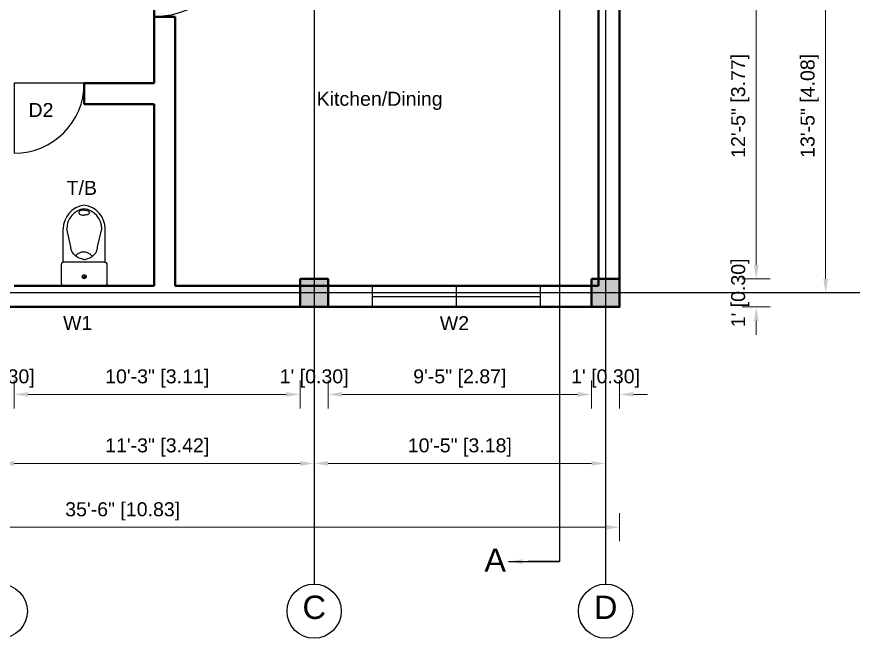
# Model space of a CAD drawing. Header units: feet. Extents: x 28652 to 66086, y -6769 to -640.
# Drawn here: x 48296.6 to 48655.4, y -1495.7 to -1228.9 of the extents above; entities that cross this region are included whole.
import ezdxf

# ---------------------------------------------------------------- set-up
doc = ezdxf.new("R2010")
doc.units = ezdxf.units.FT
doc.header["$LTSCALE"] = 50
doc.header["$MEASUREMENT"] = 0
doc.header["$PDMODE"] = 34
doc.linetypes.add('CENTER', pattern=[2, 1.25, -0.25, 0.25, -0.25])
for name, color, linetype in [('CL', 253, 'CENTER'), ('Door & Windows', 92, 'Continuous'), ('Hatch', 30, 'Continuous'), ('Section', 4, 'Continuous'), ('Text', 7, 'Continuous'), ('Utensils', 35, 'Continuous')]:
    doc.layers.add(name, color=color, linetype=linetype)
for name, color, linetype, lineweight in [('COLUMN', 145, 'Continuous', 40), ('DIMENSION', 142, 'Continuous', 13), ('wall', 6, 'Continuous', 40)]:
    doc.layers.add(name, color=color, linetype=linetype, lineweight=lineweight)
doc.styles.add('1@100', font='arial.ttf', dxfattribs={"height": 6})
doc.styles.add('1@1000', font='arial.ttf', dxfattribs={"height": 60})
doc.styles.add('dimension', font='arial.ttf')
doc.dimstyles.new('1@100', dxfattribs={"dimscale": 0.1, "dimtxt": 60, "dimasz": 60, "dimexe": 60, "dimexo": 0, "dimgap": 30, "dimtad": 1, "dimdec": 0, "dimzin": 0, "dimdsep": 46, "dimlunit": 4, "dimtxsty": 'dimension', "dimcen": 0, "dimclrd": 256, "dimclre": 256, "dimclrt": 256, "dimadec": 0, "dimazin": 0, "dimtfac": 1, "dimtdec": 0, "dimtix": 1, "dimtofl": 0, "dimtmove": 0, "dimatfit": 3, "dimfxl": 60, "dimfxlon": 1, "dimtfillclr": 256, "dimtolj": 1, "dimtzin": 0, "dimlwd": -1, "dimlwe": -1, "dimarcsym": 0})

# ---------------------------------------------------------------- blocks, each defined once
blk = doc.blocks.new('column')
at = {"layer": 'Hatch'}
h = blk.add_hatch(color=256, dxfattribs=at)
h.dxf.hatch_style = 1
h.paths.add_polyline_path([(5267.64, 489.18), (5279.64, 489.18), (5279.64, 501.18), (5267.64, 501.18)])
at = {"layer": 'COLUMN'}
blk.add_lwpolyline([(5267.64, 501.18), (5279.64, 501.18), (5279.64, 489.18), (5267.64, 489.18)], close=True, dxfattribs=at)
blk = doc.blocks.new('*D298')
at = {"layer": 'Defpoints', "color": 0, "transparency": 16777216}
for p in [(48555.19, -1192.94), (48555.19, -1341.47), (48613.82, -1341.47)]:
    blk.add_point(p, dxfattribs=at)
at = {"layer": 'DIMENSION', "transparency": 16777216}
for p, q in [((48607.82, -1192.94), (48619.82, -1192.94)), ((48613.82, -1198.94), (48613.82, -1335.47)), ((48607.82, -1341.47), (48619.82, -1341.47))]:
    blk.add_line(p, q, dxfattribs=at)
for points in [[(48612.82, -1198.94), (48614.82, -1198.94), (48613.82, -1192.94)], [(48612.82, -1335.47), (48614.82, -1335.47), (48613.82, -1341.47)]]:
    blk.add_solid(points, dxfattribs=at)
at = {"layer": 'DIMENSION', "transparency": 16777216, "insert": (48606.97, -1267.2), "char_height": 6, "attachment_point": 5, "rotation": 90, "style": 'dimension'}
blk.add_mtext('\\A1;12\'-5" [3.77]', dxfattribs=at)
blk = doc.blocks.new('*D299')
at = {"layer": 'Defpoints', "color": 0, "transparency": 16777216}
for p in [(48555.19, -1341.47), (48555.19, -1353.47), (48613.82, -1353.47)]:
    blk.add_point(p, dxfattribs=at)
at = {"layer": 'DIMENSION', "transparency": 16777216}
for p, q in [((48613.82, -1335.47), (48613.82, -1329.47)), ((48607.82, -1341.47), (48619.82, -1341.47)), ((48607.82, -1353.47), (48619.82, -1353.47)), ((48613.82, -1359.47), (48613.82, -1365.47))]:
    blk.add_line(p, q, dxfattribs=at)
for points in [[(48612.82, -1335.47), (48614.82, -1335.47), (48613.82, -1341.47)], [(48612.82, -1359.47), (48614.82, -1359.47), (48613.82, -1353.47)]]:
    blk.add_solid(points, dxfattribs=at)
at = {"layer": 'DIMENSION', "transparency": 16777216, "insert": (48606.97, -1347.47), "char_height": 6, "attachment_point": 5, "rotation": 90, "style": 'dimension'}
blk.add_mtext("\\A1;1' [0.30]", dxfattribs=at)
blk = doc.blocks.new('*D300')
at = {"layer": 'Defpoints', "color": 0, "transparency": 16777216}
for p in [(48555.19, -1186.94), (48643.58, -1186.94), (48555.19, -1347.47)]:
    blk.add_point(p, dxfattribs=at)
at = {"layer": 'DIMENSION', "transparency": 16777216}
for p, q in [((48637.58, -1186.94), (48649.58, -1186.94)), ((48643.58, -1341.47), (48643.58, -1192.94)), ((48637.58, -1347.47), (48649.58, -1347.47))]:
    blk.add_line(p, q, dxfattribs=at)
for points in [[(48642.58, -1192.94), (48644.58, -1192.94), (48643.58, -1186.94)], [(48642.58, -1341.47), (48644.58, -1341.47), (48643.58, -1347.47)]]:
    blk.add_solid(points, dxfattribs=at)
at = {"layer": 'DIMENSION', "transparency": 16777216, "insert": (48636.74, -1267.2), "char_height": 6, "attachment_point": 5, "rotation": 90, "style": 'dimension'}
blk.add_mtext('\\A1;13\'-5" [4.08]', dxfattribs=at)
blk = doc.blocks.new('*D60')
at = {"layer": 'Defpoints', "color": 0, "transparency": 16777216}
for p in [(48555.19, -1020.41), (48555.19, -1353.47), (48676.07, -1353.47)]:
    blk.add_point(p, dxfattribs=at)
at = {"layer": 'DIMENSION', "transparency": 16777216}
for p, q in [((48670.07, -1020.41), (48682.07, -1020.41)), ((48676.07, -1026.41), (48676.07, -1347.47)), ((48670.07, -1353.47), (48682.07, -1353.47))]:
    blk.add_line(p, q, dxfattribs=at)
for points in [[(48675.07, -1026.41), (48677.07, -1026.41), (48676.07, -1020.41)], [(48675.07, -1347.47), (48677.07, -1347.47), (48676.07, -1353.47)]]:
    blk.add_solid(points, dxfattribs=at)
at = {"layer": 'DIMENSION', "transparency": 16777216, "insert": (48669.22, -1186.94), "char_height": 6, "attachment_point": 5, "rotation": 90, "style": 'dimension'}
blk.add_mtext('\\A1;27\'-9" [8.46]', dxfattribs=at)
blk = doc.blocks.new('*D302')
at = {"layer": 'Defpoints', "color": 0, "transparency": 16777216}
for p in [(48543.19, -1353.47), (48555.19, -1353.47), (48543.19, -1391.04)]:
    blk.add_point(p, dxfattribs=at)
at = {"layer": 'DIMENSION', "transparency": 16777216}
for p, q in [((48543.19, -1385.04), (48543.19, -1397.04)), ((48555.19, -1385.04), (48555.19, -1397.04)), ((48537.19, -1391.04), (48531.19, -1391.04)), ((48561.19, -1391.04), (48567.19, -1391.04))]:
    blk.add_line(p, q, dxfattribs=at)
for points in [[(48537.19, -1390.04), (48537.19, -1392.04), (48543.19, -1391.04)], [(48561.19, -1390.04), (48561.19, -1392.04), (48555.19, -1391.04)]]:
    blk.add_solid(points, dxfattribs=at)
at = {"layer": 'DIMENSION', "transparency": 16777216, "insert": (48549.19, -1384.2), "char_height": 6, "attachment_point": 5, "style": 'dimension'}
blk.add_mtext("\\A1;1' [0.30]", dxfattribs=at)
blk = doc.blocks.new('*D303')
at = {"layer": 'Defpoints', "color": 0, "transparency": 16777216}
for p in [(48430.19, -1353.47), (48543.19, -1353.47), (48430.19, -1391.04)]:
    blk.add_point(p, dxfattribs=at)
at = {"layer": 'DIMENSION', "transparency": 16777216}
for p, q in [((48430.19, -1385.04), (48430.19, -1397.04)), ((48543.19, -1385.04), (48543.19, -1397.04)), ((48537.19, -1391.04), (48436.19, -1391.04))]:
    blk.add_line(p, q, dxfattribs=at)
for points in [[(48436.19, -1390.04), (48436.19, -1392.04), (48430.19, -1391.04)], [(48537.19, -1390.04), (48537.19, -1392.04), (48543.19, -1391.04)]]:
    blk.add_solid(points, dxfattribs=at)
at = {"layer": 'DIMENSION', "transparency": 16777216, "insert": (48486.69, -1384.2), "char_height": 6, "attachment_point": 5, "style": 'dimension'}
blk.add_mtext('\\A1;9\'-5" [2.87]', dxfattribs=at)
blk = doc.blocks.new('*D304')
at = {"layer": 'Defpoints', "color": 0, "transparency": 16777216}
for p in [(48418.19, -1353.47), (48430.19, -1353.47), (48418.19, -1391.04)]:
    blk.add_point(p, dxfattribs=at)
at = {"layer": 'DIMENSION', "transparency": 16777216}
for p, q in [((48418.19, -1385.04), (48418.19, -1397.04)), ((48430.19, -1385.04), (48430.19, -1397.04)), ((48412.19, -1391.04), (48406.19, -1391.04)), ((48436.19, -1391.04), (48442.19, -1391.04))]:
    blk.add_line(p, q, dxfattribs=at)
for points in [[(48412.19, -1390.04), (48412.19, -1392.04), (48418.19, -1391.04)], [(48436.19, -1390.04), (48436.19, -1392.04), (48430.19, -1391.04)]]:
    blk.add_solid(points, dxfattribs=at)
at = {"layer": 'DIMENSION', "transparency": 16777216, "insert": (48424.19, -1384.2), "char_height": 6, "attachment_point": 5, "style": 'dimension'}
blk.add_mtext("\\A1;1' [0.30]", dxfattribs=at)
blk = doc.blocks.new('*D305')
at = {"layer": 'Defpoints', "color": 0, "transparency": 16777216}
for p in [(48295.58, -1353.47), (48418.19, -1353.47), (48295.58, -1391.04)]:
    blk.add_point(p, dxfattribs=at)
at = {"layer": 'DIMENSION', "transparency": 16777216}
for p, q in [((48295.58, -1385.04), (48295.58, -1397.04)), ((48418.19, -1385.04), (48418.19, -1397.04)), ((48412.19, -1391.04), (48301.58, -1391.04))]:
    blk.add_line(p, q, dxfattribs=at)
for points in [[(48301.58, -1390.04), (48301.58, -1392.04), (48295.58, -1391.04)], [(48412.19, -1390.04), (48412.19, -1392.04), (48418.19, -1391.04)]]:
    blk.add_solid(points, dxfattribs=at)
at = {"layer": 'DIMENSION', "transparency": 16777216, "insert": (48356.88, -1384.2), "char_height": 6, "attachment_point": 5, "style": 'dimension'}
blk.add_mtext('\\A1;10\'-3" [3.11]', dxfattribs=at)
blk = doc.blocks.new('*D306')
at = {"layer": 'Defpoints', "color": 0, "transparency": 16777216}
for p in [(48283.58, -1353.47), (48295.58, -1353.47), (48283.58, -1391.04)]:
    blk.add_point(p, dxfattribs=at)
at = {"layer": 'DIMENSION', "transparency": 16777216}
for p, q in [((48283.58, -1385.04), (48283.58, -1397.04)), ((48295.58, -1385.04), (48295.58, -1397.04)), ((48277.58, -1391.04), (48271.58, -1391.04)), ((48301.58, -1391.04), (48307.58, -1391.04))]:
    blk.add_line(p, q, dxfattribs=at)
for points in [[(48277.58, -1390.04), (48277.58, -1392.04), (48283.58, -1391.04)], [(48301.58, -1390.04), (48301.58, -1392.04), (48295.58, -1391.04)]]:
    blk.add_solid(points, dxfattribs=at)
at = {"layer": 'DIMENSION', "transparency": 16777216, "insert": (48289.58, -1384.2), "char_height": 6, "attachment_point": 5, "style": 'dimension'}
blk.add_mtext("\\A1;1' [0.30]", dxfattribs=at)
blk = doc.blocks.new('*D310')
at = {"layer": 'Defpoints', "color": 0, "transparency": 16777216}
for p in [(48289.58, -1353.47), (48424.19, -1353.47), (48424.19, -1420.67)]:
    blk.add_point(p, dxfattribs=at)
at = {"layer": 'DIMENSION', "transparency": 16777216}
for p, q in [((48289.58, -1414.67), (48289.58, -1426.67)), ((48424.19, -1414.67), (48424.19, -1426.67)), ((48295.58, -1420.67), (48418.19, -1420.67))]:
    blk.add_line(p, q, dxfattribs=at)
for points in [[(48295.58, -1419.67), (48295.58, -1421.67), (48289.58, -1420.67)], [(48418.19, -1419.67), (48418.19, -1421.67), (48424.19, -1420.67)]]:
    blk.add_solid(points, dxfattribs=at)
at = {"layer": 'DIMENSION', "transparency": 16777216, "insert": (48356.88, -1413.82), "char_height": 6, "attachment_point": 5, "style": 'dimension'}
blk.add_mtext('\\A1;11\'-3" [3.42]', dxfattribs=at)
blk = doc.blocks.new('*D311')
at = {"layer": 'Defpoints', "color": 0, "transparency": 16777216}
for p in [(48424.19, -1353.47), (48549.19, -1353.47), (48549.19, -1420.67)]:
    blk.add_point(p, dxfattribs=at)
at = {"layer": 'DIMENSION', "transparency": 16777216}
for p, q in [((48424.19, -1414.67), (48424.19, -1426.67)), ((48549.19, -1414.67), (48549.19, -1426.67)), ((48430.19, -1420.67), (48543.19, -1420.67))]:
    blk.add_line(p, q, dxfattribs=at)
for points in [[(48430.19, -1419.67), (48430.19, -1421.67), (48424.19, -1420.67)], [(48543.19, -1419.67), (48543.19, -1421.67), (48549.19, -1420.67)]]:
    blk.add_solid(points, dxfattribs=at)
at = {"layer": 'DIMENSION', "transparency": 16777216, "insert": (48486.69, -1413.82), "char_height": 6, "attachment_point": 5, "style": 'dimension'}
blk.add_mtext('\\A1;10\'-5" [3.18]', dxfattribs=at)
blk = doc.blocks.new('*D61')
at = {"layer": 'Defpoints', "color": 0, "transparency": 16777216}
for p in [(48128.96, -1353.47), (48555.19, -1353.47), (48555.19, -1448.09)]:
    blk.add_point(p, dxfattribs=at)
at = {"layer": 'DIMENSION', "transparency": 16777216}
for p, q in [((48128.96, -1442.09), (48128.96, -1454.09)), ((48555.19, -1442.09), (48555.19, -1454.09)), ((48134.96, -1448.09), (48549.19, -1448.09))]:
    blk.add_line(p, q, dxfattribs=at)
for points in [[(48134.96, -1447.09), (48134.96, -1449.09), (48128.96, -1448.09)], [(48549.19, -1447.09), (48549.19, -1449.09), (48555.19, -1448.09)]]:
    blk.add_solid(points, dxfattribs=at)
at = {"layer": 'DIMENSION', "transparency": 16777216, "insert": (48342.08, -1441.25), "char_height": 6, "attachment_point": 5, "style": 'dimension'}
blk.add_mtext('\\A1;35\'-6" [10.83]', dxfattribs=at)
blk = doc.blocks.new('D2')
at = {"layer": 'Door & Windows'}
for p, q in [((10005.15, 378.11), (10005.15, 348.11)), ((10005.15, 348.11), (10035.15, 348.11))]:
    blk.add_line(p, q, dxfattribs=at)
blk.add_arc((10005.15, 348.11), 30, 0, 90, dxfattribs=at)
blk = doc.blocks.new('W2')
at = {"layer": 'Door & Windows'}
for p, q in [((10255.99, 444.52), (10246.99, 444.52)), ((10251.49, 444.52), (10251.49, 372.52)), ((10255.99, 408.52), (10246.99, 408.52)), ((10255.99, 372.52), (10246.99, 372.52))]:
    blk.add_line(p, q, dxfattribs=at)
blk = doc.blocks.new('A$C051A4A38')
for p, q in [((17.8, 493.5), (17.8, 205.3)), ((382.2, 493.5), (382.2, 205.3)), ((83.8, 360.6), (47.8, 205.3)), ((316.2, 360.6), (352.2, 205.3))]:
    blk.add_line(p, q)
blk.add_lwpolyline([(377, 699.7), (23, 699.7, 0.414214), (0, 676.7), (0, 516.5, 0.414214), (23, 493.5), (377, 493.5, 0.414214), (400, 516.5), (400, 676.7, 0.414214)], format="xyb", close=True)
for points in [[(200, 470.6, 0.046371), (168.6, 463.3, 0.088923), (124.7, 439.5, 0.104957), (93.9, 401.9, 0.120011), (83.8, 360.6, 0.120011)], [(200, 470.6, -0.046371), (231.4, 463.3, -0.088923), (275.3, 439.5, -0.104957), (306.1, 401.9, -0.120011), (316.2, 360.6, -0.120011)], [(201.4, 41.2, -0.049911), (182.8, 43.1, -0.063732), (168.9, 47.8, -0.103622), (158.2, 56.1, -0.177768), (155.4, 63.7, -0.177768), (158.2, 71.3, -0.103622), (168.9, 79.6, -0.063732), (182.8, 84.3, -0.049911), (201.4, 86.2, -0.049911)], [(201.4, 41.2, 0.049911), (220, 43.1, 0.063732), (233.9, 47.8, 0.103622), (244.6, 56.1, 0.177768), (247.4, 63.7, 0.177768), (244.6, 71.3, 0.103622), (233.9, 79.6, 0.063732), (220, 84.3, 0.049911), (201.4, 86.2, 0.049911)]]:
    blk.add_lwpolyline(points, format="xyb")
for radius in [17.2, 5.75]:
    blk.add_circle((200, 620), radius)
for centre, radius, start, end in [((203.5, 493.5), 87.7, 218.01019, 270.90409), ((206.2, 493.5), 87.7, 269.09591, 321.98981), ((224.6, 205.3), 206.8, 180, 263.16375), ((224.6, 205.3), 176.8, 180, 261.99664), ((175.4, 205.3), 176.8, 278.00336, 0), ((175.4, 205.3), 206.8, 276.83625, 0)]:
    blk.add_arc(centre, radius, start, end)

msp = doc.modelspace()

# ---------------------------------------------------------------- linework, layer by layer
at = {"layer": 'CL', "ltscale": 25}
for p, q in [((48424.19, -888.51), (48424.19, -1472.46)), ((48549.19, -888.51), (48549.19, -1472.46)), ((48712.6, -1347.47), (47971.64, -1347.47))]:
    msp.add_line(p, q, dxfattribs=at)
at = {"layer": 'Section'}
msp.add_lwpolyline([(48518.51, -907.04), (48529.45, -907.04), (48529.45, -1462.79), (48515.86, -1462.79)], dxfattribs=at)
at = {"layer": 'Text'}
for centre in [(48289.58, -1484.09), (48424.19, -1484.09), (48549.19, -1484.09)]:
    msp.add_circle(centre, 11.63, dxfattribs=at)
at = {"layer": 'wall'}
for p, q in [((48546.19, -1192.94), (48546.19, -1344.47)), ((48555.19, -1192.94), (48555.19, -1353.47)), ((48355.58, -1228.94), (48364.58, -1228.94)), ((48355.58, -1257.5), (48325.58, -1257.5)), ((48325.58, -1257.5), (48325.58, -1266.5)), ((48364.58, -1257.5), (48364.58, -1344.47)), ((48355.58, -1266.5), (48325.58, -1266.5)), ((48355.58, -1266.5), (48355.58, -1344.47)), ((48355.58, -1344.47), (48295.58, -1344.47)), ((48546.19, -1344.47), (48364.58, -1344.47)), ((48555.19, -1353.47), (48128.96, -1353.47))]:
    msp.add_line(p, q, dxfattribs=at)
for points in [[(48355.58, -1257.5), (48355.58, -1180.94), (48421.19, -1180.94)], [(48364.58, -1266.5), (48364.58, -1228.94)]]:
    msp.add_lwpolyline(points, dxfattribs=at)

# ---------------------------------------------------------------- block references
at = {"xscale": -1.2, "yscale": 1.2, "zscale": 1.2, "rotation": 180}
msp.add_blockref('D2', (36349.4, -775.21), dxfattribs=at)
for name, p, rotation in [('D2', (47947.47, 8747.64), 270), ('W2', (48893.67, -11600.46), 90)]:
    msp.add_blockref(name, p, dxfattribs=dict(rotation=rotation))
for p in [(43150.55, -1842.65), (43275.55, -1842.65)]:
    msp.add_blockref('column', p)
at = {"layer": 'Utensils', "xscale": 0.04945054945054945, "yscale": 0.04945054945054945, "zscale": 0.04945054945054945, "rotation": 180}
msp.add_blockref('A$C051A4A38', (48335.47, -1309.87), dxfattribs=at)

# ---------------------------------------------------------------- texts
at = {"layer": 'Text', "attachment_point": 1}
for s, width, gutter_width, insert, char_height, style in [('Kitchen/Dining', 85.4632, 30, (48425.26, -1261.16), 6, '1@100'), ('D2', 85.4632, 30, (48301.66, -1265.98), 6, '1@100'), ('T/B', 85.4632, 30, (48318.01, -1299.41), 6, '1@100'), ('W1', 73.9895, 300, (48316.5, -1357.35), 6, '1@1000'), ('W2', 73.9895, 300, (48478.09, -1357.47), 6, '1@1000'), ('A', 152.0107, 300, (48497.19, -1457.19), 10, '1@1000'), ('C', 152.0107, 300, (48419.19, -1477.42), 10, '1@1000'), ('D', 152.0107, 300, (48544.19, -1477.42), 10, '1@1000')]:
    msp.add_mtext_dynamic_manual_height_columns(s, width=width, gutter_width=gutter_width, heights=[0], dxfattribs=dict(at, insert=insert, char_height=char_height, style=style))

# ---------------------------------------------------------------- dimensions: what is measured, and where the dimension line sits
at = {"layer": 'DIMENSION'}
for base, p1, p2, picture, middle in [((48676.07, -1353.47), (48555.19, -1020.41), (48555.19, -1353.47), '*D60', (48669.22, -1186.94)), ((48643.58, -1186.94), (48555.19, -1347.47), (48555.19, -1186.94), '*D300', (48636.74, -1267.2)), ((48613.82, -1341.47), (48555.19, -1192.94), (48555.19, -1341.47), '*D298', (48606.97, -1267.2)), ((48613.82, -1353.47), (48555.19, -1341.47), (48555.19, -1353.47), '*D299', (48606.97, -1347.47))]:
    dim = msp.add_linear_dim(base=base, p1=p1, p2=p2, angle=90, dimstyle='1@100', override={"dimtmove": 1}, dxfattribs=at)
    dim.commit()
    dim.dimension.update_dxf_attribs({"geometry": picture, "text_midpoint": middle})
for base, p1, p2, picture, middle in [((48555.19, -1448.09), (48128.96, -1353.47), (48555.19, -1353.47), '*D61', (48342.08, -1441.25)), ((48283.58, -1391.04), (48295.58, -1353.47), (48283.58, -1353.47), '*D306', (48289.58, -1384.2)), ((48424.19, -1420.67), (48289.58, -1353.47), (48424.19, -1353.47), '*D310', (48356.88, -1413.82)), ((48295.58, -1391.04), (48418.19, -1353.47), (48295.58, -1353.47), '*D305', (48356.88, -1384.2)), ((48418.19, -1391.04), (48430.19, -1353.47), (48418.19, -1353.47), '*D304', (48424.19, -1384.2)), ((48549.19, -1420.67), (48424.19, -1353.47), (48549.19, -1353.47), '*D311', (48486.69, -1413.82)), ((48430.19, -1391.04), (48543.19, -1353.47), (48430.19, -1353.47), '*D303', (48486.69, -1384.2)), ((48543.19, -1391.04), (48555.19, -1353.47), (48543.19, -1353.47), '*D302', (48549.19, -1384.2))]:
    dim = msp.add_linear_dim(base=base, p1=p1, p2=p2, dimstyle='1@100', override={"dimtmove": 1}, dxfattribs=at)
    dim.commit()
    dim.dimension.update_dxf_attribs({"geometry": picture, "text_midpoint": middle})

# ---------------------------------------------------------------- leaders
at = {"layer": 'Section'}
msp.add_leader([(48507.57, -1462.79), (48529.45, -1462.79)], dimstyle='1@100', override={"dimgap": 30, "dimtad": 0}, dxfattribs=at)

doc.saveas('drawing.dxf')
